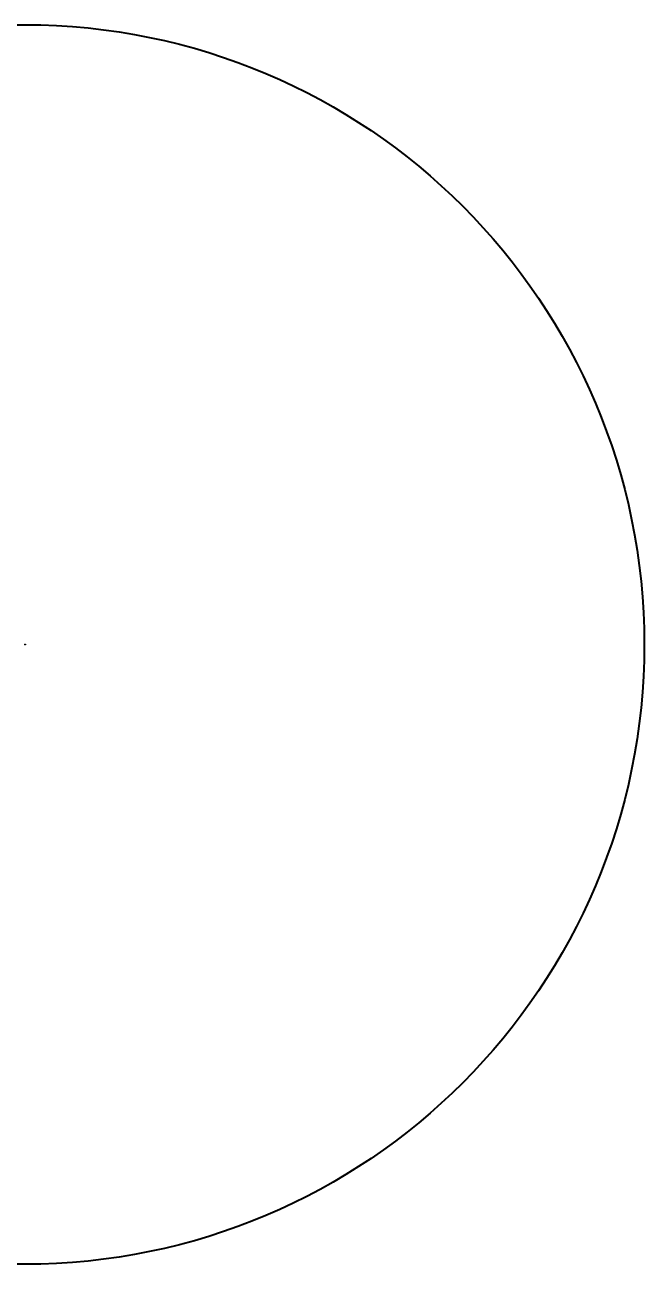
# Model space of a CAD drawing. Header units: millimetres. Extents: x -5269381 to 5270666, y -5269691 to 5270355.
# Drawn here: x 749 to 5270666, y -5269691 to 5270355 of the extents above; entities that cross this region are included whole.
import ezdxf

# ---------------------------------------------------------------- set-up
doc = ezdxf.new("R2010")
doc.units = ezdxf.units.MM

msp = doc.modelspace()

# ---------------------------------------------------------------- linework, layer by layer
at = {"color": 7, "linetype": 'Continuous', "lineweight": 40}
for p, q in [((752, 339), (749, 339)), ((752, 325), (749, 325)), ((752, 325), (752, 339)), ((755, 339), (752, 339)), ((755, 337), (752, 337)), ((755, 327), (752, 327)), ((755, 325), (752, 325)), ((755, 339), (755, 339)), ((755, 337), (755, 337)), ((755, 332), (755, 337)), ((755, 327), (755, 332)), ((755, 327), (755, 327)), ((755, 325), (755, 326)), ((763, 337), (757, 337)), ((757, 327), (763, 327)), ((759, 340), (759, 371)), ((759, 340), (760, 340)), ((759, 294), (759, 325)), ((759, 325), (760, 325)), ((760, 345), (760, 338)), ((760, 338), (763, 338)), ((760, 326), (760, 320)), ((763, 326), (760, 326)), ((761, 347), (764, 347)), ((764, 346), (761, 346)), ((761, 318), (764, 318)), ((764, 318), (761, 318)), ((762, 359), (762, 363)), ((762, 352), (762, 355)), ((762, 313), (762, 310)), ((762, 306), (762, 302)), ((763, 358), (767, 358)), ((763, 356), (767, 356)), ((766, 344), (763, 341)), ((763, 309), (767, 309)), ((763, 307), (767, 307)), ((773, 348), (766, 348)), ((766, 344), (773, 344)), ((773, 321), (766, 321)), ((773, 317), (766, 317)), ((767, 358), (767, 362)), ((767, 351), (767, 356)), ((767, 313), (767, 309)), ((767, 307), (767, 303)), ((769, 358), (769, 362)), ((769, 358), (771, 358)), ((769, 356), (772, 356)), ((769, 350), (769, 356)), ((769, 315), (769, 309)), ((769, 309), (772, 309)), ((769, 307), (771, 307)), ((769, 307), (769, 303)), ((772, 349), (770, 349)), ((772, 316), (770, 316)), ((773, 376), (773, 377)), ((773, 344), (775, 341)), ((773, 288), (773, 288)), ((775, 352), (776, 352)), ((774, 347), (778, 347)), ((778, 346), (774, 346)), ((775, 338), (776, 338)), ((776, 326), (775, 326)), ((778, 318), (774, 318)), ((774, 318), (778, 318)), ((775, 313), (776, 312)), ((776, 338), (776, 326)), ((779, 347), (779, 318)), ((781, 318), (781, 347))]:
    msp.add_line(p, q, dxfattribs=at)
at = {"color": 8, "linetype": 'Continuous', "lineweight": 40, "flags": 128}
for points in [[(757, 337), (757, 337), (757, 337), (757, 336), (757, 336)], [(757, 329), (757, 328), (757, 328), (757, 327), (757, 327)]]:
    msp.add_lwpolyline(points, dxfattribs=at)
at = {"color": 7, "linetype": 'Continuous', "lineweight": 40, "flags": 128}
for points in [[(763, 341), (763, 341), (763, 339), (763, 338), (763, 336), (763, 334), (763, 332), (763, 330), (763, 329), (763, 327), (763, 325), (763, 324), (763, 323)], [(766, 344), (766, 343), (766, 342), (766, 340), (766, 338), (766, 336), (766, 334), (766, 332), (766, 330), (766, 328), (766, 326), (766, 325), (766, 323), (766, 322), (766, 321)], [(767, 321), (767, 322), (767, 323), (767, 325), (767, 326), (767, 328), (767, 330), (767, 332), (767, 334), (767, 336), (767, 338), (767, 340), (767, 342), (767, 343), (767, 344)], [(767, 344), (767, 343), (767, 342), (767, 340), (767, 338), (767, 336), (767, 334), (767, 332), (767, 330), (767, 328), (767, 326), (767, 325), (767, 323), (767, 322), (767, 321)], [(773, 321), (773, 322), (773, 323), (773, 325), (773, 326), (773, 328), (773, 330), (773, 332), (773, 334), (773, 336), (773, 338), (773, 340), (773, 342), (773, 343), (773, 344)], [(775, 323), (775, 324), (775, 325), (775, 327), (775, 329), (775, 330), (775, 332), (775, 334), (775, 336), (775, 338), (775, 339), (775, 341), (775, 341)]]:
    msp.add_lwpolyline(points, dxfattribs=at)
at = {"color": 3, "lineweight": 40}
msp.add_circle((642, 332), 5270023, dxfattribs=at)
at = {"color": 7, "linetype": 'Continuous', "lineweight": 40}
for centre, radius in [((767, 371), 7.5), ((763, 347), 2.8), ((763, 318), 2.8), ((768, 294), 7.5), ((767, 371), 3), ((768, 294), 3), ((780, 360), 7.5), ((780, 305), 7.5), ((776, 347), 2.8), ((776, 318), 2.8), ((780, 360), 3), ((780, 305), 3)]:
    msp.add_circle(centre, radius, dxfattribs=at)
for centre, radius, start, end in [((757, 339), 2, 180, 270), ((757, 338), 1.78, 191.7993939, 278.2278649), ((757, 327), 1.78, 81.7719809, 168.2008454), ((757, 325), 2, 90, 180), ((767, 371), 9, 0, 207.2660445), ((767, 371), 8, 48.6522228, 180), ((768, 294), 9, 153.1692456, 0), ((768, 294), 8.03, 179.9958665, 311.3477772), ((763, 347), 3, 22.1885621, 216.2080983), ((763, 347), 2.64, 171.2826973, 188.7173027), ((763, 318), 3, 143.7919017, 337.8114379), ((763, 318), 2.64, 171.2826973, 188.7173027), ((763, 347), 1.6, 14.4775122, 165.5224878), ((763, 347), 1.6, 194.4775122, 345.5224878), ((763, 318), 1.6, 14.4775122, 165.5224878), ((763, 318), 1.6, 194.4775122, 345.5224878), ((763, 363), 1, 63.4897977, 180), ((763, 359), 1, 180, 270), ((763, 355), 1, 90, 180), ((763, 352), 1, 180, 263.9532493), ((763, 313), 1, 96.0467507, 180), ((763, 310), 1, 180, 270), ((763, 306), 1, 90, 180), ((763, 302), 1, 180, 296.5102023), ((767, 371), 9, 237.3041592, 266.5924636), ((763, 347), 4.5, 56.3902826, 83.9532493), ((763, 318), 4.5, 276.0467507, 303.6097174), ((768, 294), 9, 93.6058524, 122.8656163), ((768, 371), 8.03, 243.4897977, 260.0141769), ((768, 294), 8.03, 99.9858231, 116.5102023), ((766, 351), 1, 236.3902826, 360), ((766, 313), 1, 0, 123.6097174), ((766, 362), 1, 360, 80.0141769), ((763, 347), 2.64, 351.2826973, 8.7173027), ((763, 318), 2.64, 351.2826973, 8.7173027), ((766, 303), 1, 279.9858231, 0), ((770, 362), 1, 105.6350975, 180), ((767, 371), 9, 279.3685583, 302.3909094), ((770, 350), 1, 180, 270), ((770, 315), 1, 90, 180), ((770, 303), 1, 180, 254.3649025), ((768, 294), 9, 57.7782613, 80.8320047), ((768, 371), 8.03, 285.6350975, 295.8663246), ((768, 294), 8.03, 64.1336754, 74.3649025), ((771, 363), 1, 341.379436, 115.8663246), ((780, 360), 9, 155.0099589, 191.7382591), ((771, 359), 1, 270, 5.368782), ((771, 306), 1, 354.631218, 90), ((780, 305), 9, 168.2617409, 204.9900411), ((771, 302), 1, 244.1336754, 18.620564), ((780, 360), 8, 161.379436, 185.368782), ((772, 355), 1, 32.5482941, 90), ((780, 360), 9, 205.2709355, 240.4782843), ((776, 347), 4.5, 106.3736038, 145.2755354), ((772, 350), 1, 270, 325.2755354), ((772, 315), 1, 34.7244646, 90), ((776, 318), 4.5, 214.7244646, 253.6263962), ((780, 305), 9, 119.5217157, 154.7290645), ((772, 310), 1, 270, 327.4517059), ((780, 305), 8, 174.631218, 198.620564), ((768, 371), 8.03, 341.2965474, 42.1515486), ((780, 360), 8, 212.5482941, 233.846652), ((776, 347), 3, 0, 157.8114379), ((776, 347), 2.64, 171.2826973, 188.7173027), ((776, 318), 3, 202.1885621, 0), ((776, 318), 2.64, 171.2826973, 188.7173027), ((780, 305), 8, 126.153348, 147.4517059), ((768, 294), 8.03, 311.7034043, 18.7034526), ((780, 360), 9, 0, 122.1529131), ((776, 368), 1, 161.2965474, 295.7834361), ((775, 353), 1, 343.3178727, 53.846652), ((774, 352), 1, 286.3736038, 343.3178727), ((776, 347), 1.6, 14.4775122, 165.5224878), ((776, 347), 1.6, 194.4775122, 345.5224878), ((776, 318), 1.6, 14.4775122, 165.5224878), ((776, 318), 1.6, 194.4775122, 345.5224878), ((774, 313), 1, 16.6821273, 73.6263962), ((775, 312), 1, 306.153348, 16.6821273), ((780, 305), 9, 237.8470869, 0), ((776, 297), 1, 64.2165639, 198.7034526), ((767, 371), 9, 335.023134, 0), ((780, 360), 8, 268.4774463, 115.7834361), ((780, 305), 8, 244.2165639, 91.5225537), ((768, 294), 9, 0, 25.0588666), ((780, 360), 9, 262.1079692, 0), ((780, 351), 1, 88.4774463, 227.9820808), ((776, 347), 4.5, 0, 47.9820808), ((776, 347), 2.64, 351.2826973, 8.7173027), ((776, 318), 4.5, 312.0179192, 0), ((776, 318), 2.64, 351.2826973, 8.7173027), ((780, 314), 1, 132.0179192, 271.5225537), ((780, 305), 9, 0, 97.8920308)]:
    msp.add_arc(centre, radius, start, end, dxfattribs=at)
at = {"color": 3, "lineweight": 200}
msp.add_arc((642, 332), 133, 330, 30, dxfattribs=at)
at = {"color": 7, "linetype": 'Continuous', "lineweight": 40}
for points, knots in [([(757, 337), (756, 337), (756, 338), (756, 338), (755, 339), (755, 339), (755, 339)], [0, 0, 0, 0, 0.307499486, 0.614676773, 0.929213727, 1, 1, 1, 1]), ([(755, 337), (756, 337), (756, 337), (756, 337), (757, 337)], [0, 0, 0, 0, 0.4442920901, 1, 1, 1, 1]), ([(757, 336), (757, 336), (757, 335), (757, 334), (756, 333), (755, 332), (755, 332)], [0, 0, 0, 0, 0.213904174, 0.563693769, 0.996783725, 1, 1, 1, 1]), ([(755, 332), (755, 332), (756, 332), (757, 331), (757, 330), (757, 329), (757, 329)], [0, 0, 0, 0, 0.003216113, 0.436306027, 0.786094767, 1, 1, 1, 1]), ([(755, 326), (755, 326), (756, 326), (756, 327), (756, 327), (757, 327), (757, 327)], [0, 0, 0, 0, 0.317038373, 0.634072461, 0.950166643, 1, 1, 1, 1]), ([(757, 327), (756, 327), (756, 327), (756, 327), (755, 327)], [0, 0, 0, 0, 0.6619251323, 1, 1, 1, 1]), ([(760, 347), (760, 347), (760, 347), (761, 347), (761, 347), (761, 347), (761, 347)], [0, 0, 0, 0, 0.102312803, 0.426694634, 0.76352778, 1, 1, 1, 1]), ([(761, 346), (761, 346), (761, 346), (761, 346), (760, 346), (760, 346), (760, 346)], [0, 0, 0, 0, 0.236474675, 0.573302515, 0.897687395, 1, 1, 1, 1]), ([(760, 318), (760, 318), (760, 318), (761, 318), (761, 318), (761, 318), (761, 318)], [0, 0, 0, 0, 0.102309875, 0.426694972, 0.763523035, 1, 1, 1, 1]), ([(761, 318), (761, 318), (761, 318), (761, 318), (760, 318), (760, 318), (760, 318)], [0, 0, 0, 0, 0.236478477, 0.573306618, 0.897688111, 1, 1, 1, 1]), ([(763, 323), (763, 323), (764, 323), (765, 322), (766, 321)], [0, 0, 0, 0, 0.015193855, 1, 1, 1, 1]), ([(764, 347), (765, 347), (765, 347), (765, 347), (765, 347), (765, 347), (766, 347)], [0, 0, 0, 0, 0.23647222, 0.573305366, 0.897687197, 1, 1, 1, 1]), ([(766, 346), (765, 346), (765, 346), (765, 346), (765, 346), (765, 346), (764, 346)], [0, 0, 0, 0, 0.102312803, 0.426694634, 0.76352778, 1, 1, 1, 1]), ([(764, 318), (765, 318), (765, 318), (765, 318), (765, 318), (765, 318), (766, 318)], [0, 0, 0, 0, 0.236476965, 0.573305028, 0.897690125, 1, 1, 1, 1]), ([(766, 318), (765, 318), (765, 318), (765, 318), (765, 318), (765, 318), (764, 318)], [0, 0, 0, 0, 0.102310243, 0.426696503, 0.763525775, 1, 1, 1, 1]), ([(773, 347), (773, 347), (774, 347), (774, 347), (774, 347), (774, 347), (774, 347)], [0, 0, 0, 0, 0.102312803, 0.426694634, 0.76352778, 1, 1, 1, 1]), ([(774, 346), (774, 346), (774, 346), (774, 346), (774, 346), (773, 346), (773, 346)], [0, 0, 0, 0, 0.236474445, 0.573306609, 0.897687495, 1, 1, 1, 1]), ([(775, 323), (775, 323), (775, 323), (774, 322), (773, 321)], [0, 0, 0, 0, 0.015196171, 1, 1, 1, 1]), ([(774, 318), (774, 318), (774, 318), (774, 318), (774, 318), (773, 318), (773, 318)], [0, 0, 0, 0, 0.236474482, 0.573302778, 0.897690454, 1, 1, 1, 1]), ([(773, 318), (773, 318), (774, 318), (774, 318), (774, 318), (774, 318), (774, 318)], [0, 0, 0, 0, 0.102312903, 0.426698729, 0.763527549, 1, 1, 1, 1]), ([(778, 347), (778, 347), (778, 347), (778, 347), (779, 347), (779, 347), (779, 347)], [0, 0, 0, 0, 0.236473112, 0.573302875, 0.897689608, 1, 1, 1, 1]), ([(779, 346), (779, 346), (779, 346), (778, 346), (778, 346), (778, 346), (778, 346)], [0, 0, 0, 0, 0.102312803, 0.426694634, 0.76352778, 1, 1, 1, 1]), ([(779, 318), (779, 318), (779, 318), (778, 318), (778, 318), (778, 318), (778, 318)], [0, 0, 0, 0, 0.102307215, 0.426692746, 0.763521261, 1, 1, 1, 1]), ([(778, 318), (778, 318), (778, 318), (778, 318), (779, 318), (779, 318), (779, 318)], [0, 0, 0, 0, 0.23647222, 0.573305366, 0.897687197, 1, 1, 1, 1])]:
    msp.add_open_spline(points, degree=3, knots=knots, dxfattribs=at)

doc.saveas('drawing.dxf')
